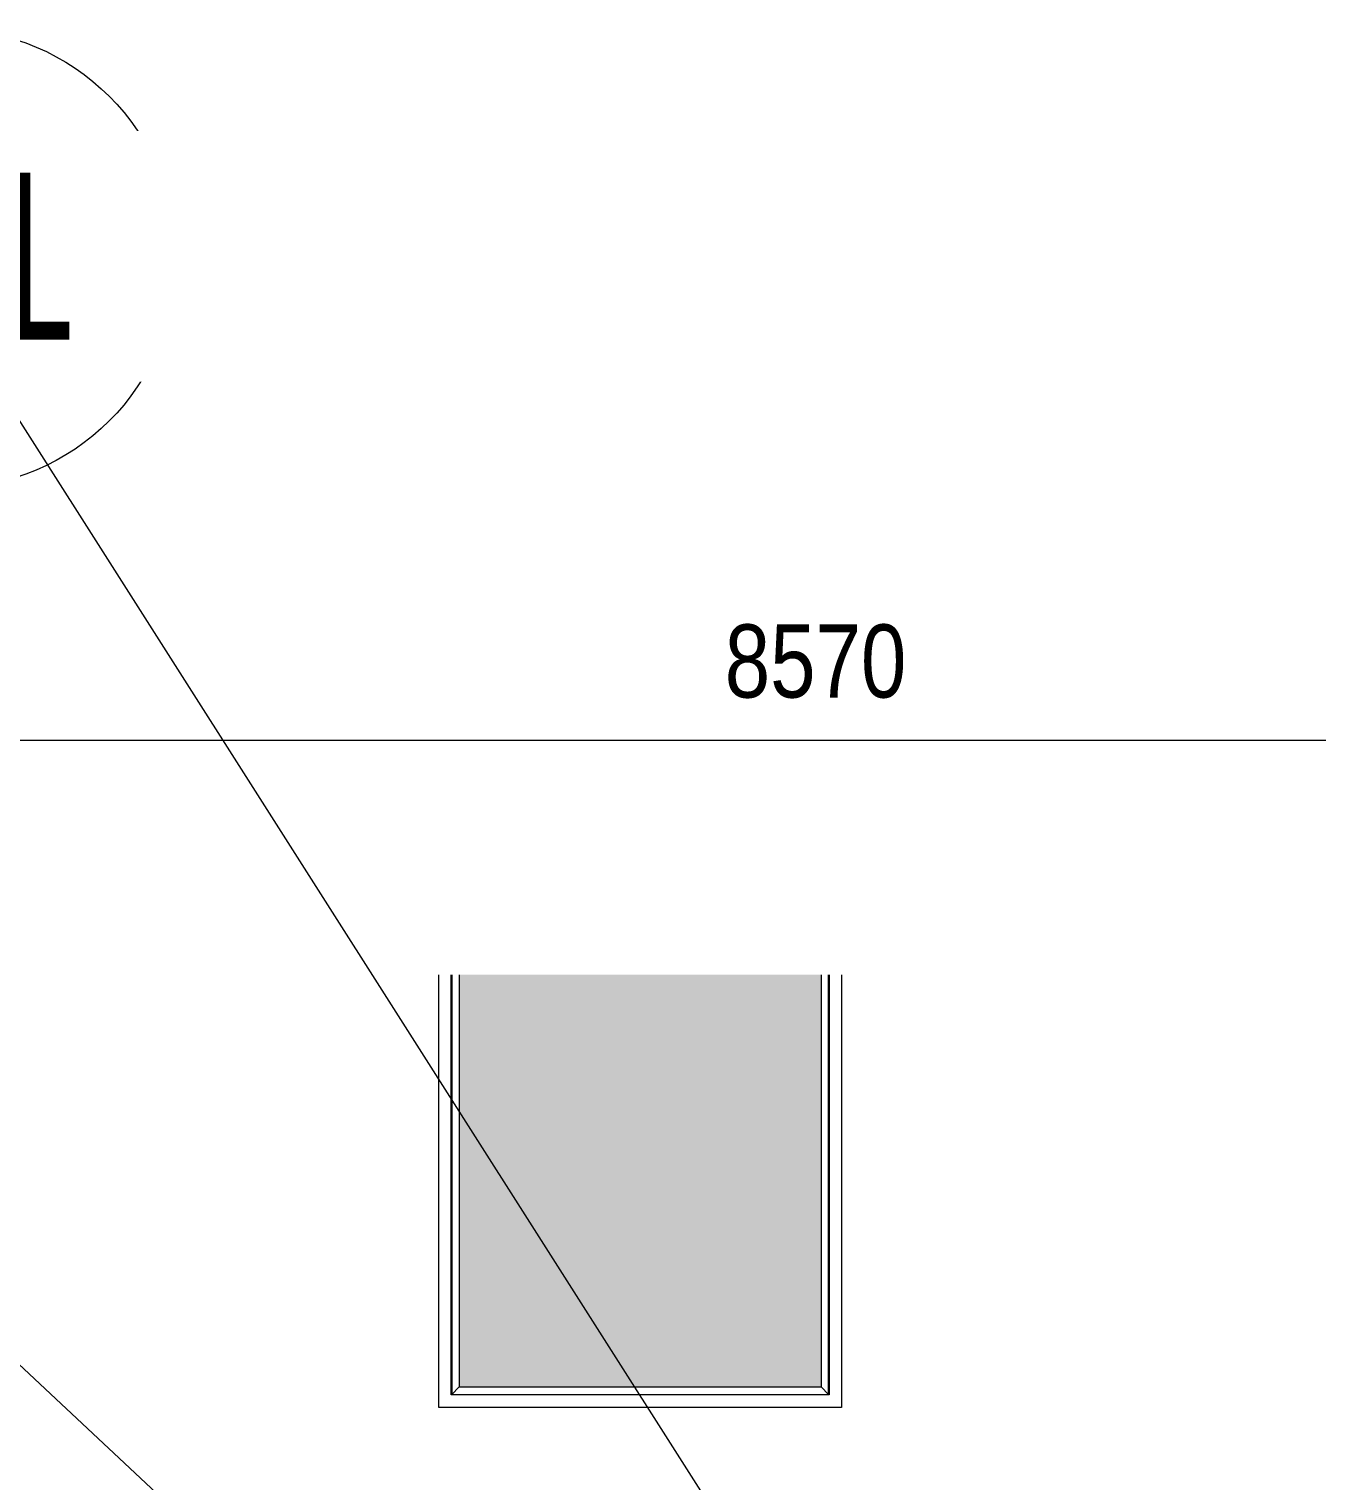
# Model space of a CAD drawing. Header units: millimetres. Extents: x -12186 to 152825, y -4386 to 9463.
# Drawn here: x 49003 to 52088, y 5707 to 9185 of the extents above; entities that cross this region are included whole.
import ezdxf

# ---------------------------------------------------------------- set-up
doc = ezdxf.new("R2010")
doc.units = ezdxf.units.MM
for name, color, linetype, lineweight in [('A-ANNO-DIMS', 211, 'Continuous', 5), ('A-ANNO-DIMS-100', 211, 'Continuous', 5), ('A-GLAZ', 151, 'Continuous', 9), ('G-ANNO-TEXT', 231, 'Continuous', 5), ('I-WALL', 2, 'Continuous', 9), ('S-GRID-IDEN', 1, 'Continuous', 5)]:
    doc.layers.add(name, color=color, linetype=linetype, lineweight=lineweight)
doc.styles.add('Arial_1', font='arial.ttf', dxfattribs={"height": 400})
doc.styles.add('Arial_3', font='arial.ttf', dxfattribs={"width": 0.8, "height": 175})
doc.dimstyles.new('SVA_Arc_Length-1_8mm_BLUE', dxfattribs={"dimscale": 304.8, "dimtxt": 178.545395, "dimasz": 0.492126, "dimexe": 0.656168, "dimexo": 0.0625, "dimgap": 0.164042, "dimtad": 1, "dimdec": 0, "dimrnd": 5, "dimzin": 0, "dimdsep": 46, "dimtxsty": 'Arial_3', "dimblk1": 'OBLIQUE', "dimblk2": 'OBLIQUE', "dimsah": 1, "dimcen": 0.09, "dimdle": 0.459318, "dimazin": 0, "dimtfac": 1, "dimtdec": 4, "dimtix": 1, "dimtmove": 0, "dimatfit": 3, "dimfxl": 1.148294, "dimfxlon": 1, "dimtvp": 1, "dimtfill": 1, "dimtolj": 1, "dimtzin": 0, "dimarcsym": 2})

# ---------------------------------------------------------------- blocks, each defined once
blk = doc.blocks.new('Window Aluminium Fixed 1 - Type 1-V219-Section B-B')
at = {"layer": 'A-GLAZ', "lineweight": 5}
blk.add_hatch(color=256, dxfattribs=at).paths.add_polyline_path([(2539.2, 5932.5), (3406.1, 5932.5), (3406.1, 6919.9), (2539.2, 6919.9), (2539.2, 6064.8)])
for p, q in [((2520.2, 5913.4), (2520.2, 6919.9)), ((2521.2, 6919.9), (2521.2, 5914.4)), ((2539.2, 6919.9), (2539.2, 5932.5)), ((3406.1, 6919.9), (3406.1, 5932.5)), ((3424.2, 5914.4), (3424.2, 6919.9)), ((3425.2, 6919.9), (3425.2, 5913.4)), ((3425.2, 5913.4), (2520.2, 5913.4)), ((2539.2, 5932.5), (2521.2, 5914.4)), ((2521.2, 5914.4), (3424.2, 5914.4)), ((2539.2, 5932.5), (3406.1, 5932.5)), ((3406.1, 5932.5), (3424.2, 5914.4))]:
    blk.add_line(p, q, dxfattribs=at)
blk = doc.blocks.new('DIMBLOCK23-Section B-B')
at = {"layer": 'A-ANNO-DIMS-100'}
for p, q in [((46597.9, 7481.7), (46597.9, 7831.7)), ((55169.9, 7481.7), (55169.9, 7831.7)), ((46457.9, 7481.7), (55169.9, 7481.7)), ((46597.9, 7481.7), (46597.9, 7281.7)), ((55169.9, 7481.7), (55169.9, 7281.7))]:
    blk.add_line(p, q, dxfattribs=at)
at = {"layer": 'A-ANNO-DIMS-100', "lineweight": 25}
for p, q in [((46597.9, 7481.7), (46672.9, 7556.7)), ((55169.9, 7481.7), (55244.9, 7556.7)), ((46597.9, 7481.7), (46522.9, 7406.7)), ((55169.9, 7481.7), (55094.9, 7406.7))]:
    blk.add_line(p, q, dxfattribs=at)
at = {"layer": 'A-ANNO-DIMS-100', "color": 0, "insert": (50669.6, 7758.9), "char_height": 175, "width": 514.211, "attachment_point": 1, "line_spacing_factor": 0.941778, "style": 'Arial_3', "bg_fill": 3, "box_fill_scale": 1.25, "bg_fill_color": 256, "bg_fill_true_color": 13158600, "bg_fill_transparency": 0}
blk.add_mtext('8570', dxfattribs=at)
blk = doc.blocks.new('_Oblique')
at = {"color": 0, "linetype": 'ByBlock', "lineweight": -2}
blk.add_line((-0.5, -0.5), (0.5, 0.5), dxfattribs=at)
blk = doc.blocks.new('Grid - M_Grid Head - Circle-13408-Section B-B')
at = {"layer": 'S-GRID-IDEN'}
blk.add_circle((-896.3, 8635.3), 550, dxfattribs=at)

msp = doc.modelspace()

# ---------------------------------------------------------------- linework, layer by layer
at = {"layer": 'I-WALL'}
for p, q in [((49984.4, 5883.4), (49984.4, 6919.9)), ((50949.4, 6919.9), (50949.4, 5883.4)), ((50949.4, 5883.4), (49984.4, 5883.4))]:
    msp.add_line(p, q, dxfattribs=at)

# ---------------------------------------------------------------- block references
at = {"layer": 'A-GLAZ', "lineweight": 5}
msp.add_blockref('Window Aluminium Fixed 1 - Type 1-V219-Section B-B', (47494.2, 0), dxfattribs=at)
at = {"layer": 'S-GRID-IDEN'}
msp.add_blockref('Grid - M_Grid Head - Circle-13408-Section B-B', (49702.2, 0), dxfattribs=at)

# ---------------------------------------------------------------- dimensions: what is measured, and where the dimension line sits
at = {"layer": 'A-ANNO-DIMS'}
dim = msp.add_linear_dim(base=(55169.9, 7481.7), p1=(46597.9, 7831.7), p2=(55169.9, 7831.7), dimstyle='SVA_Arc_Length-1_8mm_BLUE', override={"dimpost": '<>', "dimfxl": 8572}, dxfattribs=at)
dim.commit()
dim.dimension.update_dxf_attribs({"geometry": 'DIMBLOCK23-Section B-B', "text_midpoint": (50883.9, 7621.1)})

# ---------------------------------------------------------------- next in the draw order: linework, layer by layer
at = {"layer": 'G-ANNO-TEXT', "color": 7}
for p, q in [((51122.5, 4883.2), (48756.4, 8598.3)), ((50043.5, 4989.6), (47375.9, 7487.4))]:
    msp.add_line(p, q, dxfattribs=at)

# ---------------------------------------------------------------- next in the draw order: texts
at = {"layer": 'S-GRID-IDEN', "insert": (48474.7, 8840.9), "char_height": 400, "width": 793.671, "attachment_point": 1, "style": 'Arial_1', "bg_fill": 3, "box_fill_scale": 1.25, "bg_fill_color": 256, "bg_fill_true_color": 13158600, "bg_fill_transparency": 0}
msp.add_mtext('F1', dxfattribs=at)

doc.saveas('drawing.dxf')
